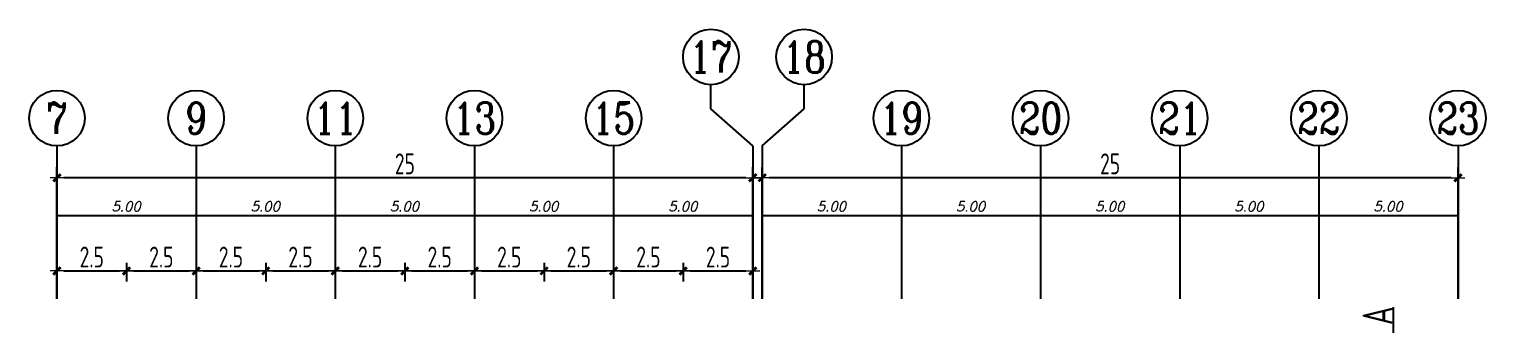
# Model space of a CAD drawing. Header units: metres. Extents: x 202848 to 204724, y 1924431 to 1925550.
# Drawn here: x 204162.5 to 204214.9, y 1925023.9 to 1925034.5 of the extents above; entities that cross this region are included whole.
import ezdxf
from ezdxf.enums import TextEntityAlignment as Align

# ---------------------------------------------------------------- set-up
doc = ezdxf.new("R2010")
doc.units = ezdxf.units.M
doc.header["$MEASUREMENT"] = 0
doc.layers.add('Axis Name', color=8, linetype='Continuous')
doc.layers.add('Dimations', color=3, linetype='Continuous', lineweight=5)
doc.styles.add('ROMANS', font='romans.shx', dxfattribs={"oblique": 15})
doc.styles.add('YQ_AXIS', font='COMPLEX.SHX', dxfattribs={"width": 0.8, "bigfont": 'GBCBIG.SHX'})
doc.styles.add('YQ_DIM', font='SUPEROS.SHX', dxfattribs={"width": 0.8, "bigfont": 'HZDX.SHX'})
doc.dimstyles.new('Copy(2) of DIM-50$', dxfattribs={"dimscale": 0, "dimtxt": 0.35, "dimasz": 0.03, "dimexe": 0, "dimexo": 0, "dimgap": 0.15, "dimtad": 1, "dimzin": 0, "dimdsep": 46, "dimtxsty": 'ROMANS', "dimblk1": 'OBLIQUE', "dimblk2": 'DTICK', "dimsah": 1, "dimcen": 0.1, "dimse1": 1, "dimse2": 1, "dimclrd": 2, "dimclre": 51, "dimclrt": 3, "dimaunit": 1, "dimadec": 0, "dimazin": 0, "dimtfac": 1e-05, "dimtmove": 2, "dimatfit": 0, "dimldrblk": 'DTICK', "dimfxl": 0, "dimtolj": 1, "dimtzin": 0, "dimlwe": -1, "dimarcsym": 0})
doc.dimstyles.new('yqm0_250', dxfattribs={"dimscale": 0.25, "dimtxt": 3, "dimasz": 1, "dimexe": 1.5, "dimexo": 3, "dimgap": 0.5, "dimtad": 1, "dimdec": 3, "dimdsep": 46, "dimtxsty": 'YQ_DIM', "dimblk": 'YQTICK', "dimcen": 0, "dimclrd": 256, "dimclre": 256, "dimclrt": 7, "dimadec": 1, "dimazin": 2, "dimtfac": 1, "dimtdec": 4, "dimtix": 1, "dimtmove": 2, "dimatfit": 2, "dimfxl": 1, "dimtolj": 1, "dimtzin": 0, "dimarcsym": 0})

# ---------------------------------------------------------------- blocks, each defined once
blk = doc.blocks.new('_OBLIQUE')
at = {"color": 0, "linetype": 'ByBlock'}
blk.add_line((-0.5, -0.5), (0.5, 0.5), dxfattribs=at)
blk = doc.blocks.new('DTICK')
at = {"color": 3}
blk.add_line((-1, -1), (1, 1), dxfattribs=at)
for p, q in [((-1, 0), (1, 0)), ((0, 1), (0, -1))]:
    blk.add_line(p, q)
blk = doc.blocks.new('*D785')
at = {"layer": 'Defpoints', "color": 0, "lineweight": -2, "transparency": 16777216}
for p in [(204168.529, 1925027.803), (204163.529, 1925024.053), (204168.529, 1925024.053)]:
    blk.add_point(p, dxfattribs=at)
at = {"layer": 'Dimations', "color": 2, "lineweight": -2, "transparency": 16777216}
blk.add_line((204163.529, 1925027.803), (204168.499, 1925027.803), dxfattribs=at)
at = {"layer": 'Dimations', "color": 2, "lineweight": -2, "transparency": 16777216, "xscale": 0.03, "yscale": 0.03, "zscale": 0.03, "rotation": 180}
blk.add_blockref('_OBLIQUE', (204163.529, 1925027.803), dxfattribs=at)
at = {"layer": 'Dimations', "color": 2, "lineweight": -2, "transparency": 16777216, "xscale": 0.03, "yscale": 0.03, "zscale": 0.03}
blk.add_blockref('DTICK', (204168.529, 1925027.803), dxfattribs=at)
at = {"layer": 'Dimations', "color": 3, "transparency": 16777216, "insert": (204166.014, 1925028.128), "char_height": 0.35, "attachment_point": 5, "style": 'ROMANS'}
blk.add_mtext('\\A1;5.00', dxfattribs=at)
blk = doc.blocks.new('*D786')
at = {"layer": 'Defpoints', "color": 0, "lineweight": -2, "transparency": 16777216}
for p in [(204173.529, 1925027.803), (204168.529, 1925024.053), (204173.529, 1925024.053)]:
    blk.add_point(p, dxfattribs=at)
at = {"layer": 'Dimations', "color": 2, "lineweight": -2, "transparency": 16777216}
blk.add_line((204168.529, 1925027.803), (204173.499, 1925027.803), dxfattribs=at)
at = {"layer": 'Dimations', "color": 2, "lineweight": -2, "transparency": 16777216, "xscale": 0.03, "yscale": 0.03, "zscale": 0.03, "rotation": 180}
blk.add_blockref('_OBLIQUE', (204168.529, 1925027.803), dxfattribs=at)
at = {"layer": 'Dimations', "color": 2, "lineweight": -2, "transparency": 16777216, "xscale": 0.03, "yscale": 0.03, "zscale": 0.03}
blk.add_blockref('DTICK', (204173.529, 1925027.803), dxfattribs=at)
at = {"layer": 'Dimations', "color": 3, "transparency": 16777216, "insert": (204171.014, 1925028.128), "char_height": 0.35, "attachment_point": 5, "style": 'ROMANS'}
blk.add_mtext('\\A1;5.00', dxfattribs=at)
blk = doc.blocks.new('*D787')
at = {"layer": 'Defpoints', "color": 0, "lineweight": -2, "transparency": 16777216}
for p in [(204178.529, 1925027.803), (204173.529, 1925024.053), (204178.529, 1925024.053)]:
    blk.add_point(p, dxfattribs=at)
at = {"layer": 'Dimations', "color": 2, "lineweight": -2, "transparency": 16777216}
blk.add_line((204173.529, 1925027.803), (204178.499, 1925027.803), dxfattribs=at)
at = {"layer": 'Dimations', "color": 2, "lineweight": -2, "transparency": 16777216, "xscale": 0.03, "yscale": 0.03, "zscale": 0.03, "rotation": 180}
blk.add_blockref('_OBLIQUE', (204173.529, 1925027.803), dxfattribs=at)
at = {"layer": 'Dimations', "color": 2, "lineweight": -2, "transparency": 16777216, "xscale": 0.03, "yscale": 0.03, "zscale": 0.03}
blk.add_blockref('DTICK', (204178.529, 1925027.803), dxfattribs=at)
at = {"layer": 'Dimations', "color": 3, "transparency": 16777216, "insert": (204176.014, 1925028.128), "char_height": 0.35, "attachment_point": 5, "style": 'ROMANS'}
blk.add_mtext('\\A1;5.00', dxfattribs=at)
blk = doc.blocks.new('*D788')
at = {"layer": 'Defpoints', "color": 0, "lineweight": -2, "transparency": 16777216}
for p in [(204183.529, 1925027.803), (204178.529, 1925024.053), (204183.529, 1925024.053)]:
    blk.add_point(p, dxfattribs=at)
at = {"layer": 'Dimations', "color": 2, "lineweight": -2, "transparency": 16777216}
blk.add_line((204178.529, 1925027.803), (204183.499, 1925027.803), dxfattribs=at)
at = {"layer": 'Dimations', "color": 2, "lineweight": -2, "transparency": 16777216, "xscale": 0.03, "yscale": 0.03, "zscale": 0.03, "rotation": 180}
blk.add_blockref('_OBLIQUE', (204178.529, 1925027.803), dxfattribs=at)
at = {"layer": 'Dimations', "color": 2, "lineweight": -2, "transparency": 16777216, "xscale": 0.03, "yscale": 0.03, "zscale": 0.03}
blk.add_blockref('DTICK', (204183.529, 1925027.803), dxfattribs=at)
at = {"layer": 'Dimations', "color": 3, "transparency": 16777216, "insert": (204181.014, 1925028.128), "char_height": 0.35, "attachment_point": 5, "style": 'ROMANS'}
blk.add_mtext('\\A1;5.00', dxfattribs=at)
blk = doc.blocks.new('*D789')
at = {"layer": 'Defpoints', "color": 0, "lineweight": -2, "transparency": 16777216}
for p in [(204188.529, 1925027.803), (204183.529, 1925024.053), (204188.529, 1925024.053)]:
    blk.add_point(p, dxfattribs=at)
at = {"layer": 'Dimations', "color": 2, "lineweight": -2, "transparency": 16777216}
blk.add_line((204183.529, 1925027.803), (204188.499, 1925027.803), dxfattribs=at)
at = {"layer": 'Dimations', "color": 2, "lineweight": -2, "transparency": 16777216, "xscale": 0.03, "yscale": 0.03, "zscale": 0.03, "rotation": 180}
blk.add_blockref('_OBLIQUE', (204183.529, 1925027.803), dxfattribs=at)
at = {"layer": 'Dimations', "color": 2, "lineweight": -2, "transparency": 16777216, "xscale": 0.03, "yscale": 0.03, "zscale": 0.03}
blk.add_blockref('DTICK', (204188.529, 1925027.803), dxfattribs=at)
at = {"layer": 'Dimations', "color": 3, "transparency": 16777216, "insert": (204186.014, 1925028.128), "char_height": 0.35, "attachment_point": 5, "style": 'ROMANS'}
blk.add_mtext('\\A1;5.00', dxfattribs=at)
blk = doc.blocks.new('*D790')
at = {"layer": 'Defpoints', "color": 0, "lineweight": -2, "transparency": 16777216}
for p in [(204193.869, 1925027.803), (204188.869, 1925024.053), (204193.869, 1925024.053)]:
    blk.add_point(p, dxfattribs=at)
at = {"layer": 'Dimations', "color": 2, "lineweight": -2, "transparency": 16777216}
blk.add_line((204188.869, 1925027.803), (204193.839, 1925027.803), dxfattribs=at)
at = {"layer": 'Dimations', "color": 2, "lineweight": -2, "transparency": 16777216, "xscale": 0.03, "yscale": 0.03, "zscale": 0.03, "rotation": 180}
blk.add_blockref('_OBLIQUE', (204188.869, 1925027.803), dxfattribs=at)
at = {"layer": 'Dimations', "color": 2, "lineweight": -2, "transparency": 16777216, "xscale": 0.03, "yscale": 0.03, "zscale": 0.03}
blk.add_blockref('DTICK', (204193.869, 1925027.803), dxfattribs=at)
at = {"layer": 'Dimations', "color": 3, "transparency": 16777216, "insert": (204191.354, 1925028.128), "char_height": 0.35, "attachment_point": 5, "style": 'ROMANS'}
blk.add_mtext('\\A1;5.00', dxfattribs=at)
blk = doc.blocks.new('*D791')
at = {"layer": 'Defpoints', "color": 0, "lineweight": -2, "transparency": 16777216}
for p in [(204198.869, 1925027.803), (204193.869, 1925024.053), (204198.869, 1925024.053)]:
    blk.add_point(p, dxfattribs=at)
at = {"layer": 'Dimations', "color": 2, "lineweight": -2, "transparency": 16777216}
blk.add_line((204193.869, 1925027.803), (204198.839, 1925027.803), dxfattribs=at)
at = {"layer": 'Dimations', "color": 2, "lineweight": -2, "transparency": 16777216, "xscale": 0.03, "yscale": 0.03, "zscale": 0.03, "rotation": 180}
blk.add_blockref('_OBLIQUE', (204193.869, 1925027.803), dxfattribs=at)
at = {"layer": 'Dimations', "color": 2, "lineweight": -2, "transparency": 16777216, "xscale": 0.03, "yscale": 0.03, "zscale": 0.03}
blk.add_blockref('DTICK', (204198.869, 1925027.803), dxfattribs=at)
at = {"layer": 'Dimations', "color": 3, "transparency": 16777216, "insert": (204196.354, 1925028.128), "char_height": 0.35, "attachment_point": 5, "style": 'ROMANS'}
blk.add_mtext('\\A1;5.00', dxfattribs=at)
blk = doc.blocks.new('*D792')
at = {"layer": 'Defpoints', "color": 0, "lineweight": -2, "transparency": 16777216}
for p in [(204203.869, 1925027.803), (204198.869, 1925024.053), (204203.869, 1925024.053)]:
    blk.add_point(p, dxfattribs=at)
at = {"layer": 'Dimations', "color": 2, "lineweight": -2, "transparency": 16777216}
blk.add_line((204198.869, 1925027.803), (204203.839, 1925027.803), dxfattribs=at)
at = {"layer": 'Dimations', "color": 2, "lineweight": -2, "transparency": 16777216, "xscale": 0.03, "yscale": 0.03, "zscale": 0.03, "rotation": 180}
blk.add_blockref('_OBLIQUE', (204198.869, 1925027.803), dxfattribs=at)
at = {"layer": 'Dimations', "color": 2, "lineweight": -2, "transparency": 16777216, "xscale": 0.03, "yscale": 0.03, "zscale": 0.03}
blk.add_blockref('DTICK', (204203.869, 1925027.803), dxfattribs=at)
at = {"layer": 'Dimations', "color": 3, "transparency": 16777216, "insert": (204201.354, 1925028.128), "char_height": 0.35, "attachment_point": 5, "style": 'ROMANS'}
blk.add_mtext('\\A1;5.00', dxfattribs=at)
blk = doc.blocks.new('*D793')
at = {"layer": 'Defpoints', "color": 0, "lineweight": -2, "transparency": 16777216}
for p in [(204208.869, 1925027.803), (204203.869, 1925024.053), (204208.869, 1925024.053)]:
    blk.add_point(p, dxfattribs=at)
at = {"layer": 'Dimations', "color": 2, "lineweight": -2, "transparency": 16777216}
blk.add_line((204203.869, 1925027.803), (204208.839, 1925027.803), dxfattribs=at)
at = {"layer": 'Dimations', "color": 2, "lineweight": -2, "transparency": 16777216, "xscale": 0.03, "yscale": 0.03, "zscale": 0.03, "rotation": 180}
blk.add_blockref('_OBLIQUE', (204203.869, 1925027.803), dxfattribs=at)
at = {"layer": 'Dimations', "color": 2, "lineweight": -2, "transparency": 16777216, "xscale": 0.03, "yscale": 0.03, "zscale": 0.03}
blk.add_blockref('DTICK', (204208.869, 1925027.803), dxfattribs=at)
at = {"layer": 'Dimations', "color": 3, "transparency": 16777216, "insert": (204206.354, 1925028.128), "char_height": 0.35, "attachment_point": 5, "style": 'ROMANS'}
blk.add_mtext('\\A1;5.00', dxfattribs=at)
blk = doc.blocks.new('*D810')
at = {"layer": 'Defpoints', "color": 0, "lineweight": -2, "transparency": 16777216}
for p in [(204213.869, 1925027.803), (204208.869, 1925024.053), (204213.869, 1925024.053)]:
    blk.add_point(p, dxfattribs=at)
at = {"layer": 'Dimations', "color": 2, "lineweight": -2, "transparency": 16777216}
blk.add_line((204208.869, 1925027.803), (204213.839, 1925027.803), dxfattribs=at)
at = {"layer": 'Dimations', "color": 2, "lineweight": -2, "transparency": 16777216, "xscale": 0.03, "yscale": 0.03, "zscale": 0.03, "rotation": 180}
blk.add_blockref('_OBLIQUE', (204208.869, 1925027.803), dxfattribs=at)
at = {"layer": 'Dimations', "color": 2, "lineweight": -2, "transparency": 16777216, "xscale": 0.03, "yscale": 0.03, "zscale": 0.03}
blk.add_blockref('DTICK', (204213.869, 1925027.803), dxfattribs=at)
at = {"layer": 'Dimations', "color": 3, "transparency": 16777216, "insert": (204211.354, 1925028.128), "char_height": 0.35, "attachment_point": 5, "style": 'ROMANS'}
blk.add_mtext('\\A1;5.00', dxfattribs=at)
blk = doc.blocks.new('YQTICK')
blk.add_line((-1, 0), (1, 0))
at = {"const_width": 0.4}
blk.add_lwpolyline([(0.53, 0.53), (-0.53, -0.53)], dxfattribs=at)
blk = doc.blocks.new('*D817')
at = {"layer": 'Defpoints', "color": 0, "lineweight": -2, "transparency": 16777216}
for p in [(204188.869, 1925029.16), (204188.869, 1925024.053), (204213.869, 1925024.053)]:
    blk.add_point(p, dxfattribs=at)
at = {"layer": 'Dimations', "lineweight": -2, "transparency": 16777216}
for p, q in [((204188.869, 1925024.803), (204188.869, 1925029.535)), ((204213.619, 1925029.16), (204189.119, 1925029.16)), ((204213.869, 1925024.803), (204213.869, 1925029.535))]:
    blk.add_line(p, q, dxfattribs=at)
at = {"layer": 'Dimations', "lineweight": -2, "transparency": 16777216, "xscale": 0.25, "yscale": 0.25, "zscale": 0.25, "rotation": 180}
blk.add_blockref('YQTICK', (204188.869, 1925029.16), dxfattribs=at)
at = {"layer": 'Dimations', "lineweight": -2, "transparency": 16777216, "xscale": 0.25, "yscale": 0.25, "zscale": 0.25}
blk.add_blockref('YQTICK', (204213.869, 1925029.16), dxfattribs=at)
at = {"layer": 'Dimations', "color": 7, "transparency": 16777216, "insert": (204201.369, 1925029.66), "char_height": 0.75, "attachment_point": 5, "style": 'YQ_DIM'}
blk.add_mtext('\\A1;25', dxfattribs=at)
blk = doc.blocks.new('*D818')
at = {"layer": 'Defpoints', "color": 0, "lineweight": -2, "transparency": 16777216}
for p in [(204163.529, 1925029.16), (204163.529, 1925024.053), (204188.529, 1925024.053)]:
    blk.add_point(p, dxfattribs=at)
at = {"layer": 'Dimations', "lineweight": -2, "transparency": 16777216}
for p, q in [((204163.529, 1925024.803), (204163.529, 1925029.535)), ((204188.279, 1925029.16), (204163.779, 1925029.16)), ((204188.529, 1925024.803), (204188.529, 1925029.535))]:
    blk.add_line(p, q, dxfattribs=at)
at = {"layer": 'Dimations', "lineweight": -2, "transparency": 16777216, "xscale": 0.25, "yscale": 0.25, "zscale": 0.25}
for p, rotation in [((204163.529, 1925029.16), 179.9999999989328), ((204188.529, 1925029.16), 359.9999999989328)]:
    blk.add_blockref('YQTICK', p, dxfattribs=dict(at, rotation=rotation))
at = {"layer": 'Dimations', "color": 7, "transparency": 16777216, "insert": (204176.029, 1925029.66), "char_height": 0.75, "attachment_point": 5, "rotation": 360, "style": 'YQ_DIM'}
blk.add_mtext('\\A1;25', dxfattribs=at)
blk = doc.blocks.new('*D820')
at = {"layer": 'Defpoints', "color": 0, "lineweight": -2, "transparency": 16777216}
for p in [(204166.029, 1925026.85), (204168.529, 1925026.85), (204168.529, 1925025.808)]:
    blk.add_point(p, dxfattribs=at)
at = {"layer": 'Dimations', "lineweight": -2, "transparency": 16777216}
for p, q in [((204166.029, 1925026.1), (204166.029, 1925025.433)), ((204168.529, 1925026.1), (204168.529, 1925025.433)), ((204166.279, 1925025.808), (204168.279, 1925025.808))]:
    blk.add_line(p, q, dxfattribs=at)
at = {"layer": 'Dimations', "lineweight": -2, "transparency": 16777216, "xscale": 0.25, "yscale": 0.25, "zscale": 0.25, "rotation": 180}
blk.add_blockref('YQTICK', (204166.029, 1925025.808), dxfattribs=at)
at = {"layer": 'Dimations', "lineweight": -2, "transparency": 16777216, "xscale": 0.25, "yscale": 0.25, "zscale": 0.25}
blk.add_blockref('YQTICK', (204168.529, 1925025.808), dxfattribs=at)
at = {"layer": 'Dimations', "color": 7, "transparency": 16777216, "insert": (204167.279, 1925026.308), "char_height": 0.75, "attachment_point": 5, "style": 'YQ_DIM'}
blk.add_mtext('\\A1;2.5', dxfattribs=at)
blk = doc.blocks.new('*D821')
at = {"layer": 'Defpoints', "color": 0, "lineweight": -2, "transparency": 16777216}
for p in [(204168.529, 1925026.85), (204171.029, 1925026.85), (204171.029, 1925025.808)]:
    blk.add_point(p, dxfattribs=at)
at = {"layer": 'Dimations', "lineweight": -2, "transparency": 16777216}
for p, q in [((204168.529, 1925026.1), (204168.529, 1925025.433)), ((204171.029, 1925026.1), (204171.029, 1925025.433)), ((204168.779, 1925025.808), (204170.779, 1925025.808))]:
    blk.add_line(p, q, dxfattribs=at)
at = {"layer": 'Dimations', "lineweight": -2, "transparency": 16777216, "xscale": 0.25, "yscale": 0.25, "zscale": 0.25, "rotation": 180}
blk.add_blockref('YQTICK', (204168.529, 1925025.808), dxfattribs=at)
at = {"layer": 'Dimations', "lineweight": -2, "transparency": 16777216, "xscale": 0.25, "yscale": 0.25, "zscale": 0.25}
blk.add_blockref('YQTICK', (204171.029, 1925025.808), dxfattribs=at)
at = {"layer": 'Dimations', "color": 7, "transparency": 16777216, "insert": (204169.779, 1925026.308), "char_height": 0.75, "attachment_point": 5, "style": 'YQ_DIM'}
blk.add_mtext('\\A1;2.5', dxfattribs=at)
blk = doc.blocks.new('*D822')
at = {"layer": 'Defpoints', "color": 0, "lineweight": -2, "transparency": 16777216}
for p in [(204171.029, 1925026.85), (204173.529, 1925026.85), (204173.529, 1925025.808)]:
    blk.add_point(p, dxfattribs=at)
at = {"layer": 'Dimations', "lineweight": -2, "transparency": 16777216}
for p, q in [((204171.029, 1925026.1), (204171.029, 1925025.433)), ((204173.529, 1925026.1), (204173.529, 1925025.433)), ((204171.279, 1925025.808), (204173.279, 1925025.808))]:
    blk.add_line(p, q, dxfattribs=at)
at = {"layer": 'Dimations', "lineweight": -2, "transparency": 16777216, "xscale": 0.25, "yscale": 0.25, "zscale": 0.25, "rotation": 180}
blk.add_blockref('YQTICK', (204171.029, 1925025.808), dxfattribs=at)
at = {"layer": 'Dimations', "lineweight": -2, "transparency": 16777216, "xscale": 0.25, "yscale": 0.25, "zscale": 0.25}
blk.add_blockref('YQTICK', (204173.529, 1925025.808), dxfattribs=at)
at = {"layer": 'Dimations', "color": 7, "transparency": 16777216, "insert": (204172.279, 1925026.308), "char_height": 0.75, "attachment_point": 5, "style": 'YQ_DIM'}
blk.add_mtext('\\A1;2.5', dxfattribs=at)
blk = doc.blocks.new('*D823')
at = {"layer": 'Defpoints', "color": 0, "lineweight": -2, "transparency": 16777216}
for p in [(204173.529, 1925026.85), (204176.029, 1925026.85), (204176.029, 1925025.808)]:
    blk.add_point(p, dxfattribs=at)
at = {"layer": 'Dimations', "lineweight": -2, "transparency": 16777216}
for p, q in [((204173.529, 1925026.1), (204173.529, 1925025.433)), ((204176.029, 1925026.1), (204176.029, 1925025.433)), ((204173.779, 1925025.808), (204175.779, 1925025.808))]:
    blk.add_line(p, q, dxfattribs=at)
at = {"layer": 'Dimations', "lineweight": -2, "transparency": 16777216, "xscale": 0.25, "yscale": 0.25, "zscale": 0.25, "rotation": 180}
blk.add_blockref('YQTICK', (204173.529, 1925025.808), dxfattribs=at)
at = {"layer": 'Dimations', "lineweight": -2, "transparency": 16777216, "xscale": 0.25, "yscale": 0.25, "zscale": 0.25}
blk.add_blockref('YQTICK', (204176.029, 1925025.808), dxfattribs=at)
at = {"layer": 'Dimations', "color": 7, "transparency": 16777216, "insert": (204174.779, 1925026.308), "char_height": 0.75, "attachment_point": 5, "style": 'YQ_DIM'}
blk.add_mtext('\\A1;2.5', dxfattribs=at)
blk = doc.blocks.new('*D824')
at = {"layer": 'Defpoints', "color": 0, "lineweight": -2, "transparency": 16777216}
for p in [(204176.029, 1925026.85), (204178.529, 1925026.85), (204178.529, 1925025.808)]:
    blk.add_point(p, dxfattribs=at)
at = {"layer": 'Dimations', "lineweight": -2, "transparency": 16777216}
for p, q in [((204176.029, 1925026.1), (204176.029, 1925025.433)), ((204178.529, 1925026.1), (204178.529, 1925025.433)), ((204176.279, 1925025.808), (204178.279, 1925025.808))]:
    blk.add_line(p, q, dxfattribs=at)
at = {"layer": 'Dimations', "lineweight": -2, "transparency": 16777216, "xscale": 0.25, "yscale": 0.25, "zscale": 0.25, "rotation": 180}
blk.add_blockref('YQTICK', (204176.029, 1925025.808), dxfattribs=at)
at = {"layer": 'Dimations', "lineweight": -2, "transparency": 16777216, "xscale": 0.25, "yscale": 0.25, "zscale": 0.25}
blk.add_blockref('YQTICK', (204178.529, 1925025.808), dxfattribs=at)
at = {"layer": 'Dimations', "color": 7, "transparency": 16777216, "insert": (204177.279, 1925026.308), "char_height": 0.75, "attachment_point": 5, "style": 'YQ_DIM'}
blk.add_mtext('\\A1;2.5', dxfattribs=at)
blk = doc.blocks.new('*D825')
at = {"layer": 'Defpoints', "color": 0, "lineweight": -2, "transparency": 16777216}
for p in [(204178.529, 1925026.85), (204181.029, 1925026.85), (204181.029, 1925025.808)]:
    blk.add_point(p, dxfattribs=at)
at = {"layer": 'Dimations', "lineweight": -2, "transparency": 16777216}
for p, q in [((204178.529, 1925026.1), (204178.529, 1925025.433)), ((204181.029, 1925026.1), (204181.029, 1925025.433)), ((204178.779, 1925025.808), (204180.779, 1925025.808))]:
    blk.add_line(p, q, dxfattribs=at)
at = {"layer": 'Dimations', "lineweight": -2, "transparency": 16777216, "xscale": 0.25, "yscale": 0.25, "zscale": 0.25, "rotation": 180}
blk.add_blockref('YQTICK', (204178.529, 1925025.808), dxfattribs=at)
at = {"layer": 'Dimations', "lineweight": -2, "transparency": 16777216, "xscale": 0.25, "yscale": 0.25, "zscale": 0.25}
blk.add_blockref('YQTICK', (204181.029, 1925025.808), dxfattribs=at)
at = {"layer": 'Dimations', "color": 7, "transparency": 16777216, "insert": (204179.779, 1925026.308), "char_height": 0.75, "attachment_point": 5, "style": 'YQ_DIM'}
blk.add_mtext('\\A1;2.5', dxfattribs=at)
blk = doc.blocks.new('*D826')
at = {"layer": 'Defpoints', "color": 0, "lineweight": -2, "transparency": 16777216}
for p in [(204181.029, 1925026.85), (204183.529, 1925026.85), (204183.529, 1925025.808)]:
    blk.add_point(p, dxfattribs=at)
at = {"layer": 'Dimations', "lineweight": -2, "transparency": 16777216}
for p, q in [((204181.029, 1925026.1), (204181.029, 1925025.433)), ((204183.529, 1925026.1), (204183.529, 1925025.433)), ((204181.279, 1925025.808), (204183.279, 1925025.808))]:
    blk.add_line(p, q, dxfattribs=at)
at = {"layer": 'Dimations', "lineweight": -2, "transparency": 16777216, "xscale": 0.25, "yscale": 0.25, "zscale": 0.25, "rotation": 180}
blk.add_blockref('YQTICK', (204181.029, 1925025.808), dxfattribs=at)
at = {"layer": 'Dimations', "lineweight": -2, "transparency": 16777216, "xscale": 0.25, "yscale": 0.25, "zscale": 0.25}
blk.add_blockref('YQTICK', (204183.529, 1925025.808), dxfattribs=at)
at = {"layer": 'Dimations', "color": 7, "transparency": 16777216, "insert": (204182.279, 1925026.308), "char_height": 0.75, "attachment_point": 5, "style": 'YQ_DIM'}
blk.add_mtext('\\A1;2.5', dxfattribs=at)
blk = doc.blocks.new('*D827')
at = {"layer": 'Defpoints', "color": 0, "lineweight": -2, "transparency": 16777216}
for p in [(204183.529, 1925026.85), (204186.029, 1925026.85), (204186.029, 1925025.808)]:
    blk.add_point(p, dxfattribs=at)
at = {"layer": 'Dimations', "lineweight": -2, "transparency": 16777216}
for p, q in [((204183.529, 1925026.1), (204183.529, 1925025.433)), ((204186.029, 1925026.1), (204186.029, 1925025.433)), ((204183.779, 1925025.808), (204185.779, 1925025.808))]:
    blk.add_line(p, q, dxfattribs=at)
at = {"layer": 'Dimations', "lineweight": -2, "transparency": 16777216, "xscale": 0.25, "yscale": 0.25, "zscale": 0.25, "rotation": 180}
blk.add_blockref('YQTICK', (204183.529, 1925025.808), dxfattribs=at)
at = {"layer": 'Dimations', "lineweight": -2, "transparency": 16777216, "xscale": 0.25, "yscale": 0.25, "zscale": 0.25}
blk.add_blockref('YQTICK', (204186.029, 1925025.808), dxfattribs=at)
at = {"layer": 'Dimations', "color": 7, "transparency": 16777216, "insert": (204184.779, 1925026.308), "char_height": 0.75, "attachment_point": 5, "style": 'YQ_DIM'}
blk.add_mtext('\\A1;2.5', dxfattribs=at)
blk = doc.blocks.new('*D828')
at = {"layer": 'Defpoints', "color": 0, "lineweight": -2, "transparency": 16777216}
for p in [(204186.029, 1925026.85), (204188.529, 1925026.85), (204188.529, 1925025.808)]:
    blk.add_point(p, dxfattribs=at)
at = {"layer": 'Dimations', "lineweight": -2, "transparency": 16777216}
for p, q in [((204186.029, 1925026.1), (204186.029, 1925025.433)), ((204188.529, 1925026.1), (204188.529, 1925025.433)), ((204186.279, 1925025.808), (204188.279, 1925025.808))]:
    blk.add_line(p, q, dxfattribs=at)
at = {"layer": 'Dimations', "lineweight": -2, "transparency": 16777216, "xscale": 0.25, "yscale": 0.25, "zscale": 0.25, "rotation": 180}
blk.add_blockref('YQTICK', (204186.029, 1925025.808), dxfattribs=at)
at = {"layer": 'Dimations', "lineweight": -2, "transparency": 16777216, "xscale": 0.25, "yscale": 0.25, "zscale": 0.25}
blk.add_blockref('YQTICK', (204188.529, 1925025.808), dxfattribs=at)
at = {"layer": 'Dimations', "color": 7, "transparency": 16777216, "insert": (204187.279, 1925026.308), "char_height": 0.75, "attachment_point": 5, "style": 'YQ_DIM'}
blk.add_mtext('\\A1;2.5', dxfattribs=at)
blk = doc.blocks.new('*D829')
at = {"layer": 'Defpoints', "color": 0, "lineweight": -2, "transparency": 16777216}
for p in [(204163.529, 1925026.85), (204166.029, 1925026.85), (204166.029, 1925025.808)]:
    blk.add_point(p, dxfattribs=at)
at = {"layer": 'Dimations', "lineweight": -2, "transparency": 16777216}
for p, q in [((204163.529, 1925026.1), (204163.529, 1925025.433)), ((204166.029, 1925026.1), (204166.029, 1925025.433)), ((204163.779, 1925025.808), (204165.779, 1925025.808))]:
    blk.add_line(p, q, dxfattribs=at)
at = {"layer": 'Dimations', "lineweight": -2, "transparency": 16777216, "xscale": 0.25, "yscale": 0.25, "zscale": 0.25, "rotation": 180}
blk.add_blockref('YQTICK', (204163.529, 1925025.808), dxfattribs=at)
at = {"layer": 'Dimations', "lineweight": -2, "transparency": 16777216, "xscale": 0.25, "yscale": 0.25, "zscale": 0.25}
blk.add_blockref('YQTICK', (204166.029, 1925025.808), dxfattribs=at)
at = {"layer": 'Dimations', "color": 7, "transparency": 16777216, "insert": (204164.779, 1925026.308), "char_height": 0.75, "attachment_point": 5, "style": 'YQ_DIM'}
blk.add_mtext('\\A1;2.5', dxfattribs=at)

msp = doc.modelspace()

# ---------------------------------------------------------------- linework, layer by layer
msp.add_line((204211.5354, 1925024.5078), (204211.5354, 1925018.5367))
at = {"layer": 'Axis Name'}
for p, q in [((204187.0225, 1925031.6365), (204187.0225, 1925032.5058)), ((204190.3752, 1925031.6365), (204190.3752, 1925032.5058)), ((204188.5289, 1925030.3033), (204187.0225, 1925031.6365)), ((204188.8689, 1925030.3033), (204190.3752, 1925031.6365)), ((204163.5289, 1925030.3033), (204163.5289, 1925024.8033)), ((204168.5289, 1925030.3033), (204168.5289, 1925024.8033)), ((204173.5289, 1925030.3033), (204173.5289, 1925024.8033)), ((204178.5289, 1925030.3033), (204178.5289, 1925024.8033)), ((204183.5289, 1925030.3033), (204183.5289, 1925024.8033)), ((204188.5289, 1925030.3033), (204188.5289, 1925024.8033)), ((204188.8689, 1925030.3033), (204188.8689, 1925024.8033)), ((204193.8689, 1925030.3033), (204193.8689, 1925024.8033)), ((204198.8689, 1925030.3033), (204198.8689, 1925024.8033)), ((204203.8689, 1925030.3033), (204203.8689, 1925024.8033)), ((204208.8689, 1925030.3033), (204208.8689, 1925024.8033)), ((204213.8689, 1925030.3033), (204213.8689, 1925024.8033))]:
    msp.add_line(p, q, dxfattribs=at)
for centre in [(204187.0225, 1925033.5058), (204190.3752, 1925033.5058), (204163.5289, 1925031.3033), (204168.5289, 1925031.3033), (204173.5289, 1925031.3033), (204178.5289, 1925031.3033), (204183.5289, 1925031.3033), (204193.8689, 1925031.3033), (204198.8689, 1925031.3033), (204203.8689, 1925031.3033), (204208.8689, 1925031.3033), (204213.8689, 1925031.3033)]:
    msp.add_circle(centre, 1, dxfattribs=at)

# ---------------------------------------------------------------- texts
at = {"insert": (204210.4354, 1925023.8594), "char_height": 1.0948, "attachment_point": 1, "rotation": 90, "style": 'YQ_DIM'}
msp.add_mtext_dynamic_manual_height_columns('A', width=3.93288, gutter_width=5.4739, heights=[0], dxfattribs=at)
at = {"layer": 'Axis Name', "color": 7, "style": 'YQ_AXIS', "width": 0.8}
for s, p in [('17', (204187.0225, 1925033.5058)), ('18', (204190.3752, 1925033.5058)), ('7', (204163.5289, 1925031.3033)), ('9', (204168.5289, 1925031.3033)), ('11', (204173.5289, 1925031.3033)), ('13', (204178.5289, 1925031.3033)), ('15', (204183.5289, 1925031.3033)), ('19', (204193.8689, 1925031.3033)), ('20', (204198.8689, 1925031.3033)), ('21', (204203.8689, 1925031.3033)), ('22', (204208.8689, 1925031.3033)), ('23', (204213.8689, 1925031.3033))]:
    msp.add_text(s, height=1.125, dxfattribs=at).set_placement(p, align=Align.MIDDLE)

# ---------------------------------------------------------------- dimensions: what is measured, and where the dimension line sits
at = {"layer": 'Dimations'}
for p1, p2, distance, picture, middle in [((204188.5289, 1925024.0533), (204163.5289, 1925024.0533), -5.1069, '*D818', (204176.0289, 1925029.6602)), ((204213.8689, 1925024.0533), (204188.8689, 1925024.0533), -5.1069, '*D817', (204201.3689, 1925029.6602)), ((204163.5289, 1925026.8503), (204166.0289, 1925026.8503), -1.042, '*D829', (204164.7789, 1925026.3083)), ((204166.0289, 1925026.8503), (204168.5289, 1925026.8503), -1.042, '*D820', (204167.2789, 1925026.3083)), ((204168.5289, 1925026.8503), (204171.0289, 1925026.8503), -1.042, '*D821', (204169.7789, 1925026.3083)), ((204171.0289, 1925026.8503), (204173.5289, 1925026.8503), -1.042, '*D822', (204172.2789, 1925026.3083)), ((204173.5289, 1925026.8503), (204176.0289, 1925026.8503), -1.042, '*D823', (204174.7789, 1925026.3083)), ((204176.0289, 1925026.8503), (204178.5289, 1925026.8503), -1.042, '*D824', (204177.2789, 1925026.3083)), ((204178.5289, 1925026.8503), (204181.0289, 1925026.8503), -1.042, '*D825', (204179.7789, 1925026.3083)), ((204181.0289, 1925026.8503), (204183.5289, 1925026.8503), -1.042, '*D826', (204182.2789, 1925026.3083)), ((204183.5289, 1925026.8503), (204186.0289, 1925026.8503), -1.042, '*D827', (204184.7789, 1925026.3083)), ((204186.0289, 1925026.8503), (204188.5289, 1925026.8503), -1.042, '*D828', (204187.2789, 1925026.3083))]:
    dim = msp.add_aligned_dim(p1=p1, p2=p2, distance=distance, dimstyle='yqm0_250', dxfattribs=at)
    dim.commit()
    dim.dimension.update_dxf_attribs({"geometry": picture, "text_midpoint": middle})
for base, p1, p2, picture, middle in [((204168.5289, 1925027.8033), (204163.5289, 1925024.0533), (204168.5289, 1925024.0533), '*D785', (204166.0139, 1925028.1283)), ((204173.5289, 1925027.8033), (204168.5289, 1925024.0533), (204173.5289, 1925024.0533), '*D786', (204171.0139, 1925028.1283)), ((204178.5289, 1925027.8033), (204173.5289, 1925024.0533), (204178.5289, 1925024.0533), '*D787', (204176.0139, 1925028.1283)), ((204183.5289, 1925027.8033), (204178.5289, 1925024.0533), (204183.5289, 1925024.0533), '*D788', (204181.0139, 1925028.1283)), ((204188.5289, 1925027.8033), (204183.5289, 1925024.0533), (204188.5289, 1925024.0533), '*D789', (204186.0139, 1925028.1283)), ((204193.8689, 1925027.8033), (204188.8689, 1925024.0533), (204193.8689, 1925024.0533), '*D790', (204191.3539, 1925028.1283)), ((204198.8689, 1925027.8033), (204193.8689, 1925024.0533), (204198.8689, 1925024.0533), '*D791', (204196.3539, 1925028.1283)), ((204203.8689, 1925027.8033), (204198.8689, 1925024.0533), (204203.8689, 1925024.0533), '*D792', (204201.3539, 1925028.1283)), ((204208.8689, 1925027.8033), (204203.8689, 1925024.0533), (204208.8689, 1925024.0533), '*D793', (204206.3539, 1925028.1283)), ((204213.8689, 1925027.8033), (204208.8689, 1925024.0533), (204213.8689, 1925024.0533), '*D810', (204211.3539, 1925028.1283))]:
    dim = msp.add_linear_dim(base=base, p1=p1, p2=p2, dimstyle='Copy(2) of DIM-50$', override={"dimscale": 1}, dxfattribs=at)
    dim.commit()
    dim.dimension.update_dxf_attribs({"geometry": picture, "text_midpoint": middle})

doc.saveas('drawing.dxf')
